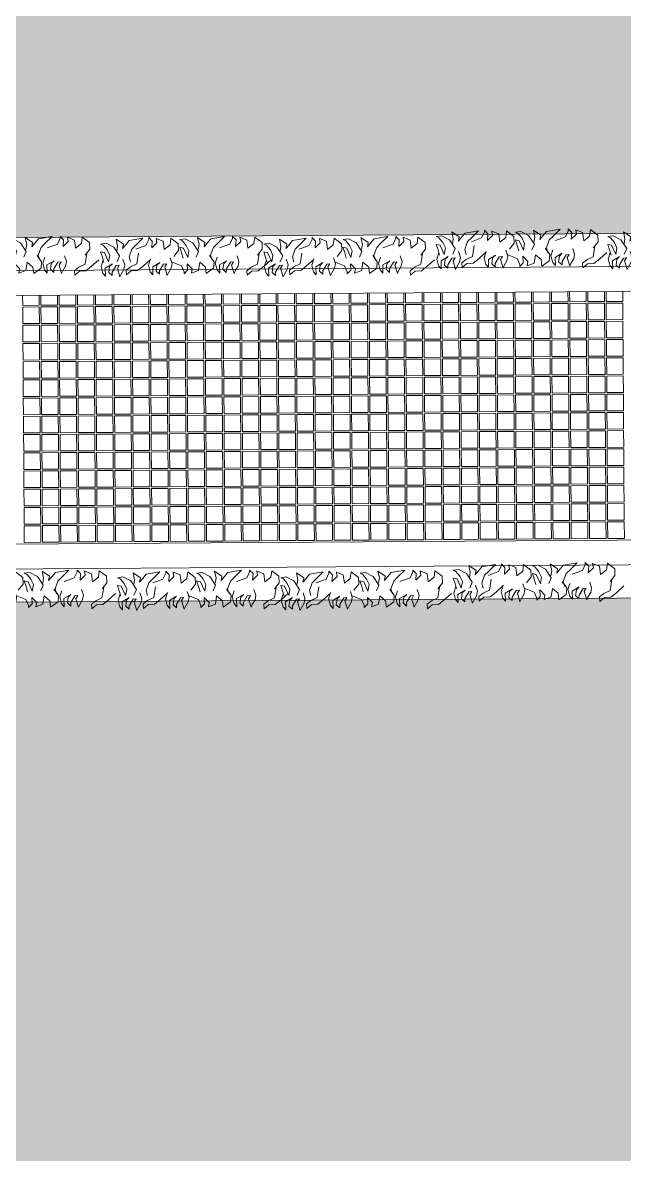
# Model space of a CAD drawing. Header units: millimetres. Extents: x -225363 to 347188, y -782467 to 813415.
# Drawn here: x 7410 to 11040, y 11188 to 18019 of the extents above; entities that cross this region are included whole.
import ezdxf

# ---------------------------------------------------------------- set-up
doc = ezdxf.new("R2010")
doc.units = ezdxf.units.MM
doc.layers.add('Xref SCN', color=8, linetype='Continuous', lineweight=0)

# ---------------------------------------------------------------- blocks, each defined once
blk = doc.blocks.new('tre')
at = {"layer": 'Xref SCN', "ltscale": 100}
for points in [[(220, 3680), (-60, 3640), (-140, 3480), (-230, 3370), (-350, 3380), (-240, 3500), (-230, 3660), (-110, 3810), (60, 3990)], [(350, 2660), (450, 2920), (600, 2990), (650, 2990), (560, 3080), (390, 3070), (520, 3200), (630, 3180), (560, 3360), (350, 3390), (470, 3540), (640, 3560), (500, 3750), (330, 3760), (170, 3640)], [(150, 3110), (0, 3160), (-120, 3140), (-240, 3070), (-310, 3040), (-90, 2970), (-10, 3020), (-20, 2940), (-190, 2840), (-280, 2840), (-200, 2750), (-50, 2770), (20, 2840), (-90, 2660), (-300, 2670), (-220, 2600), (-50, 2550), (110, 2600)], [(300, 2110), (430, 2130), (610, 2090), (480, 2280), (370, 2260), (470, 2340), (580, 2430), (640, 2780), (460, 2600), (360, 2500), (160, 2430), (30, 2470)], [(-30, 1420), (-130, 1680), (-280, 1750), (-330, 1750), (-240, 1840), (-70, 1830), (-200, 1960), (-310, 1940), (-240, 2120), (-30, 2150), (-150, 2300), (-320, 2320), (-180, 2510), (-10, 2520), (150, 2400)], [(70, 1720), (210, 1680), (350, 1630), (330, 1730), (90, 1840), (260, 1870), (400, 1800), (520, 1700), (550, 1630), (570, 1770), (470, 1970), (250, 2120), (100, 2060)], [(290, 500), (390, 760), (540, 830), (590, 830), (500, 920), (330, 910), (460, 1040), (570, 1020), (500, 1200), (290, 1230), (410, 1380), (580, 1400), (440, 1590), (270, 1600), (110, 1480)], [(80, 1390), (-70, 1440), (-190, 1420), (-310, 1350), (-380, 1320), (-160, 1250), (-80, 1300), (-90, 1220), (-260, 1120), (-350, 1120), (-270, 1030), (-120, 1050), (-50, 1120), (-160, 940), (-370, 950), (-290, 880), (-120, 830), (40, 880)], [(190, 570), (-90, 530), (-170, 370), (-260, 260), (-380, 270), (-270, 390), (-260, 550), (-140, 700), (30, 880)], [(230, 10), (360, 30), (540, -10), (410, 180), (300, 160), (400, 240), (510, 330), (570, 680), (390, 500), (290, 400), (90, 330), (-40, 370)], [(30, 170), (-120, 220), (-240, 200), (-360, 130), (-430, 100), (-210, 30), (-130, 80), (-140, 0), (-310, -100), (-400, -100), (-320, -190), (-170, -170), (-100, -100), (-210, -280), (-420, -270), (-340, -340), (-170, -390), (-10, -340)], [(-70, -320), (70, -360), (210, -410), (190, -310), (-50, -200), (120, -170), (260, -240), (380, -340), (410, -410), (430, -270), (330, -70), (110, 80), (-40, 20)]]:
    blk.add_lwpolyline(points, dxfattribs=at)
blk = doc.blocks.new('A$C997e597b')
at = {"layer": 'Xref SCN', "ltscale": 3}
for points in [[(3822.3, 10597.2), (3822.7, 10537.3), (3722.7, 10536.6), (3722.3, 10596.5)], [(3932.3, 10597.9), (3932.7, 10538), (3832.7, 10537.4), (3832.3, 10597.2)], [(4042.3, 10598.6), (4042.7, 10538.8), (3942.7, 10538.1), (3942.3, 10598)], [(4152.3, 10599.4), (4152.7, 10539.5), (4052.7, 10538.8), (4052.3, 10598.7)], [(4262.3, 10600.1), (4262.7, 10540.2), (4162.7, 10539.6), (4162.3, 10599.4)], [(4372.3, 10600.8), (4372.7, 10541), (4272.7, 10540.3), (4272.3, 10600.2)], [(4482.3, 10601.6), (4482.7, 10541.7), (4382.7, 10541), (4382.3, 10600.9)], [(4592.3, 10602.3), (4592.7, 10542.4), (4492.7, 10541.8), (4492.3, 10601.7)], [(4702.3, 10603.1), (4702.7, 10543.2), (4602.7, 10542.5), (4602.3, 10602.4)], [(4812.3, 10603.8), (4812.7, 10543.9), (4712.7, 10543.2), (4712.3, 10603.1)], [(4922.3, 10604.5), (4922.7, 10544.6), (4822.7, 10544), (4822.3, 10603.9)], [(5032.3, 10605.3), (5032.7, 10545.4), (4932.7, 10544.7), (4932.3, 10604.6)], [(5142.3, 10606), (5142.7, 10546.1), (5042.7, 10545.4), (5042.3, 10605.3)], [(5252.3, 10606.7), (5252.7, 10546.8), (5152.7, 10546.2), (5152.3, 10606.1)], [(5362.3, 10607.5), (5362.7, 10547.6), (5262.7, 10546.9), (5262.3, 10606.8)], [(5472.3, 10608.2), (5472.7, 10548.3), (5372.7, 10547.6), (5372.3, 10607.5)], [(5582.3, 10608.9), (5582.7, 10549), (5482.7, 10548.4), (5482.3, 10608.3)], [(5692.3, 10609.7), (5692.7, 10549.8), (5592.7, 10549.1), (5592.3, 10609)], [(5802.3, 10610.4), (5802.7, 10550.5), (5702.7, 10549.8), (5702.3, 10609.7)], [(5912.3, 10611.1), (5912.7, 10551.2), (5812.7, 10550.6), (5812.3, 10610.5)], [(6022.3, 10611.9), (6022.7, 10552), (5922.7, 10551.3), (5922.3, 10611.2)], [(6132.3, 10612.6), (6132.7, 10552.7), (6032.7, 10552), (6032.3, 10611.9)], [(6242.3, 10613.4), (6242.7, 10553.4), (6142.7, 10552.8), (6142.3, 10612.7)], [(6352.3, 10614.1), (6352.7, 10554.2), (6252.7, 10553.5), (6252.3, 10613.4)], [(6462.3, 10614.8), (6462.7, 10554.9), (6362.7, 10554.2), (6362.3, 10614.2)], [(6572.3, 10615.6), (6572.7, 10555.6), (6472.7, 10555), (6472.3, 10614.9)], [(6682.3, 10616.3), (6682.7, 10556.4), (6582.7, 10555.7), (6582.3, 10615.6)], [(6792.3, 10617), (6792.7, 10557.1), (6692.7, 10556.4), (6692.3, 10616.4)], [(6902.3, 10617.8), (6902.7, 10557.8), (6802.7, 10557.2), (6802.3, 10617.1)], [(7012.3, 10618.5), (7012.7, 10558.6), (6912.7, 10557.9), (6912.3, 10617.8)], [(7122.3, 10619.2), (7122.7, 10559.3), (7022.7, 10558.6), (7022.3, 10618.6)], [(7232.3, 10620), (7232.7, 10560), (7132.7, 10559.4), (7132.3, 10619.3)], [(7342.3, 10620.7), (7342.7, 10560.7), (7242.7, 10560.1), (7242.3, 10620)]]:
    blk.add_lwpolyline(points, dxfattribs=at)
for points in [[(3722.8, 10526.6), (3822.8, 10527.3), (3823.5, 10427.3), (3723.5, 10426.6)], [(3832.8, 10527.4), (3932.8, 10528), (3933.5, 10428), (3833.5, 10427.4)], [(3942.8, 10528.1), (4042.8, 10528.8), (4043.5, 10428.8), (3943.5, 10428.1)], [(4052.8, 10528.8), (4152.8, 10529.5), (4153.5, 10429.5), (4053.5, 10428.8)], [(4162.8, 10529.6), (4262.8, 10530.2), (4263.5, 10430.2), (4163.5, 10429.6)], [(4272.8, 10530.3), (4372.8, 10531), (4373.5, 10431), (4273.5, 10430.3)], [(4382.8, 10531), (4482.8, 10531.7), (4483.4, 10431.7), (4383.5, 10431)], [(4492.8, 10531.8), (4592.8, 10532.4), (4593.4, 10432.4), (4493.4, 10431.8)], [(4602.8, 10532.5), (4702.8, 10533.2), (4703.4, 10433.2), (4603.4, 10432.5)], [(4712.8, 10533.2), (4812.8, 10533.9), (4813.4, 10433.9), (4713.4, 10433.2)], [(4822.8, 10534), (4922.8, 10534.6), (4923.4, 10434.6), (4823.4, 10434)], [(4932.8, 10534.7), (5032.8, 10535.4), (5033.4, 10435.4), (4933.4, 10434.7)], [(5042.8, 10535.4), (5142.8, 10536.1), (5143.4, 10436.1), (5043.4, 10435.4)], [(5152.8, 10536.2), (5252.8, 10536.8), (5253.4, 10436.8), (5153.4, 10436.2)], [(5262.8, 10536.9), (5362.8, 10537.6), (5363.4, 10437.6), (5263.4, 10436.9)], [(5372.8, 10537.6), (5472.8, 10538.3), (5473.4, 10438.3), (5373.4, 10437.6)], [(5482.8, 10538.4), (5582.8, 10539), (5583.4, 10439), (5483.4, 10438.4)], [(5592.8, 10539.1), (5692.8, 10539.8), (5693.4, 10439.8), (5593.4, 10439.1)], [(5702.8, 10539.8), (5802.8, 10540.5), (5803.4, 10440.5), (5703.4, 10439.8)], [(5812.8, 10540.6), (5912.8, 10541.2), (5913.4, 10441.2), (5813.4, 10440.6)], [(5922.8, 10541.3), (6022.7, 10542), (6023.4, 10442), (5923.4, 10441.3)], [(6032.7, 10542), (6132.7, 10542.7), (6133.4, 10442.7), (6033.4, 10442)], [(6142.7, 10542.8), (6242.7, 10543.4), (6243.4, 10443.4), (6143.4, 10442.8)], [(6252.7, 10543.5), (6352.7, 10544.2), (6353.4, 10444.2), (6253.4, 10443.5)], [(6362.7, 10544.2), (6462.7, 10544.9), (6463.4, 10444.9), (6363.4, 10444.2)], [(6472.7, 10545), (6572.7, 10545.6), (6573.4, 10445.6), (6473.4, 10445)], [(6582.7, 10545.7), (6682.7, 10546.4), (6683.4, 10446.4), (6583.4, 10445.7)], [(6692.7, 10546.4), (6792.7, 10547.1), (6793.4, 10447.1), (6693.4, 10446.4)], [(6802.7, 10547.2), (6902.7, 10547.8), (6903.4, 10447.8), (6803.4, 10447.2)], [(6912.7, 10547.9), (7012.7, 10548.6), (7013.4, 10448.6), (6913.4, 10447.9)], [(7022.7, 10548.6), (7122.7, 10549.3), (7123.4, 10449.3), (7023.4, 10448.6)], [(7132.7, 10549.4), (7232.7, 10550), (7233.4, 10450), (7133.4, 10449.4)], [(7242.7, 10550.1), (7342.7, 10550.7), (7343.4, 10450.8), (7243.4, 10450.1)], [(3723.5, 10416.6), (3823.5, 10417.3), (3824.2, 10317.3), (3724.2, 10316.6)], [(3833.5, 10417.4), (3933.5, 10418), (3934.2, 10318), (3834.2, 10317.4)], [(3943.5, 10418.1), (4043.5, 10418.8), (4044.2, 10318.8), (3944.2, 10318.1)], [(4053.5, 10418.8), (4153.5, 10419.5), (4154.2, 10319.5), (4054.2, 10318.8)], [(4163.5, 10419.6), (4263.5, 10420.2), (4264.2, 10320.2), (4164.2, 10319.6)], [(4273.5, 10420.3), (4373.5, 10421), (4374.2, 10321), (4274.2, 10320.3)], [(4383.5, 10421), (4483.5, 10421.7), (4484.2, 10321.7), (4384.2, 10321)], [(4493.5, 10421.8), (4593.5, 10422.4), (4594.2, 10322.4), (4494.2, 10321.8)], [(4603.5, 10422.5), (4703.5, 10423.2), (4704.2, 10323.2), (4604.2, 10322.5)], [(4713.5, 10423.2), (4813.5, 10423.9), (4814.2, 10323.9), (4714.2, 10323.2)], [(4823.5, 10424), (4923.5, 10424.6), (4924.2, 10324.6), (4824.2, 10324)], [(4933.5, 10424.7), (5033.5, 10425.4), (5034.2, 10325.4), (4934.2, 10324.7)], [(5043.5, 10425.4), (5143.5, 10426.1), (5144.2, 10326.1), (5044.2, 10325.4)], [(5153.5, 10426.2), (5253.5, 10426.8), (5254.2, 10326.8), (5154.2, 10326.2)], [(5263.5, 10426.9), (5363.5, 10427.6), (5364.2, 10327.6), (5264.2, 10326.9)], [(5373.5, 10427.6), (5473.5, 10428.3), (5474.2, 10328.3), (5374.2, 10327.6)], [(5483.5, 10428.4), (5583.5, 10429), (5584.2, 10329), (5484.2, 10328.4)], [(5593.5, 10429.1), (5693.5, 10429.8), (5694.2, 10329.8), (5594.2, 10329.1)], [(5703.5, 10429.8), (5803.5, 10430.5), (5804.2, 10330.5), (5704.2, 10329.8)], [(5813.5, 10430.6), (5913.5, 10431.2), (5914.1, 10331.2), (5814.2, 10330.6)], [(5923.5, 10431.3), (6023.5, 10432), (6024.1, 10332), (5924.1, 10331.3)], [(6033.5, 10432), (6133.5, 10432.7), (6134.1, 10332.7), (6034.1, 10332)], [(6143.5, 10432.8), (6243.5, 10433.4), (6244.1, 10333.4), (6144.1, 10332.8)], [(6253.5, 10433.5), (6353.5, 10434.2), (6354.1, 10334.2), (6254.1, 10333.5)], [(6363.5, 10434.2), (6463.5, 10434.9), (6464.1, 10334.9), (6364.1, 10334.2)], [(6473.5, 10435), (6573.5, 10435.6), (6574.1, 10335.6), (6474.1, 10335)], [(6583.5, 10435.7), (6683.5, 10436.4), (6684.1, 10336.4), (6584.1, 10335.7)], [(6693.5, 10436.4), (6793.5, 10437.1), (6794.1, 10337.1), (6694.1, 10336.4)], [(6803.5, 10437.2), (6903.5, 10437.8), (6904.1, 10337.8), (6804.1, 10337.2)], [(6913.5, 10437.9), (7013.5, 10438.6), (7014.1, 10338.6), (6914.1, 10337.9)], [(7023.5, 10438.6), (7123.5, 10439.3), (7124.1, 10339.3), (7024.1, 10338.6)], [(7133.5, 10439.4), (7233.5, 10440), (7234.1, 10340), (7134.1, 10339.4)], [(7243.5, 10440.1), (7343.5, 10440.8), (7344.1, 10340.8), (7244.1, 10340.1)], [(4824.2, 10314), (4924.2, 10314.6), (4924.9, 10214.6), (4824.9, 10214)], [(4934.2, 10314.7), (5034.2, 10315.4), (5034.9, 10215.4), (4934.9, 10214.7)], [(5044.2, 10315.4), (5144.2, 10316.1), (5144.9, 10216.1), (5044.9, 10215.4)], [(5154.2, 10316.2), (5254.2, 10316.8), (5254.9, 10216.8), (5154.9, 10216.2)], [(5264.2, 10316.9), (5364.2, 10317.6), (5364.9, 10217.6), (5264.9, 10216.9)], [(5374.2, 10317.6), (5474.2, 10318.3), (5474.9, 10218.3), (5374.9, 10217.6)], [(5484.2, 10318.4), (5584.2, 10319), (5584.9, 10219), (5484.9, 10218.4)], [(5594.2, 10319.1), (5694.2, 10319.8), (5694.9, 10219.8), (5594.9, 10219.1)], [(5704.2, 10319.8), (5804.2, 10320.5), (5804.9, 10220.5), (5704.9, 10219.8)], [(5814.2, 10320.6), (5914.2, 10321.2), (5914.9, 10221.2), (5814.9, 10220.6)], [(5924.2, 10321.3), (6024.2, 10322), (6024.9, 10222), (5924.9, 10221.3)], [(6034.2, 10322), (6134.2, 10322.7), (6134.9, 10222.7), (6034.9, 10222)], [(6144.2, 10322.8), (6244.2, 10323.4), (6244.9, 10223.4), (6144.9, 10222.8)], [(6254.2, 10323.5), (6354.2, 10324.2), (6354.9, 10224.2), (6254.9, 10223.5)], [(6364.2, 10324.2), (6464.2, 10324.9), (6464.9, 10224.9), (6364.9, 10224.2)], [(6474.2, 10325), (6574.2, 10325.6), (6574.9, 10225.6), (6474.9, 10225)], [(6584.2, 10325.7), (6684.2, 10326.4), (6684.9, 10226.4), (6584.9, 10225.7)], [(6694.2, 10326.4), (6794.2, 10327.1), (6794.9, 10227.1), (6694.9, 10226.4)], [(6804.2, 10327.2), (6904.2, 10327.8), (6904.9, 10227.8), (6804.9, 10227.2)], [(6914.2, 10327.9), (7014.2, 10328.6), (7014.9, 10228.6), (6914.9, 10227.9)], [(7024.2, 10328.6), (7124.2, 10329.3), (7124.9, 10229.3), (7024.9, 10228.6)], [(7134.2, 10329.4), (7234.2, 10330), (7234.9, 10230), (7134.9, 10229.4)], [(7244.2, 10330.1), (7344.2, 10330.8), (7344.9, 10230.8), (7244.9, 10230.1)], [(3724.3, 10306.6), (3824.3, 10307.3), (3824.9, 10207.3), (3724.9, 10206.6)], [(3834.3, 10307.4), (3934.3, 10308), (3934.9, 10208), (3834.9, 10207.4)], [(3944.3, 10308.1), (4044.3, 10308.8), (4044.9, 10208.8), (3944.9, 10208.1)], [(4054.3, 10308.8), (4154.3, 10309.5), (4154.9, 10209.5), (4054.9, 10208.8)], [(4164.3, 10309.6), (4264.3, 10310.2), (4264.9, 10210.2), (4164.9, 10209.6)], [(4274.3, 10310.3), (4374.3, 10311), (4374.9, 10211), (4274.9, 10210.3)], [(4384.3, 10311), (4484.2, 10311.7), (4484.9, 10211.7), (4384.9, 10211)], [(4494.2, 10311.8), (4594.2, 10312.4), (4594.9, 10212.4), (4494.9, 10211.8)], [(4604.2, 10312.5), (4704.2, 10313.2), (4704.9, 10213.2), (4604.9, 10212.5)], [(4714.2, 10313.2), (4814.2, 10313.9), (4814.9, 10213.9), (4714.9, 10213.2)], [(3725, 10196.6), (3825, 10197.3), (3825.7, 10097.3), (3725.7, 10096.6)], [(3835, 10197.4), (3935, 10198), (3935.7, 10098), (3835.7, 10097.4)], [(3945, 10198.1), (4045, 10198.8), (4045.7, 10098.8), (3945.7, 10098.1)], [(4055, 10198.8), (4155, 10199.5), (4155.7, 10099.5), (4055.7, 10098.8)], [(4165, 10199.6), (4265, 10200.2), (4265.7, 10100.2), (4165.7, 10099.6)], [(4275, 10200.3), (4375, 10201), (4375.6, 10101), (4275.7, 10100.3)], [(4385, 10201), (4485, 10201.7), (4485.6, 10101.7), (4385.6, 10101)], [(4495, 10201.8), (4595, 10202.4), (4595.6, 10102.4), (4495.6, 10101.8)], [(4605, 10202.5), (4705, 10203.2), (4705.6, 10103.2), (4605.6, 10102.5)], [(4715, 10203.2), (4815, 10203.9), (4815.6, 10103.9), (4715.6, 10103.2)], [(4825, 10204), (4925, 10204.6), (4925.6, 10104.6), (4825.6, 10104)], [(4935, 10204.7), (5035, 10205.4), (5035.6, 10105.4), (4935.6, 10104.7)], [(5045, 10205.4), (5145, 10206.1), (5145.6, 10106.1), (5045.6, 10105.4)], [(5155, 10206.2), (5255, 10206.8), (5255.6, 10106.8), (5155.6, 10106.2)], [(5265, 10206.9), (5365, 10207.6), (5365.6, 10107.6), (5265.6, 10106.9)], [(5375, 10207.6), (5475, 10208.3), (5475.6, 10108.3), (5375.6, 10107.6)], [(5485, 10208.4), (5585, 10209), (5585.6, 10109), (5485.6, 10108.4)], [(5595, 10209.1), (5695, 10209.8), (5695.6, 10109.8), (5595.6, 10109.1)], [(5705, 10209.8), (5805, 10210.5), (5805.6, 10110.5), (5705.6, 10109.8)], [(5815, 10210.6), (5914.9, 10211.2), (5915.6, 10111.2), (5815.6, 10110.6)], [(5924.9, 10211.3), (6024.9, 10212), (6025.6, 10112), (5925.6, 10111.3)], [(6034.9, 10212), (6134.9, 10212.7), (6135.6, 10112.7), (6035.6, 10112)], [(6144.9, 10212.8), (6244.9, 10213.4), (6245.6, 10113.4), (6145.6, 10112.8)], [(6254.9, 10213.5), (6354.9, 10214.2), (6355.6, 10114.2), (6255.6, 10113.5)], [(6364.9, 10214.2), (6464.9, 10214.9), (6465.6, 10114.9), (6365.6, 10114.2)], [(6474.9, 10215), (6574.9, 10215.6), (6575.6, 10115.6), (6475.6, 10115)], [(6584.9, 10215.7), (6684.9, 10216.4), (6685.6, 10116.4), (6585.6, 10115.7)], [(6694.9, 10216.4), (6794.9, 10217.1), (6795.6, 10117.1), (6695.6, 10116.4)], [(6804.9, 10217.2), (6904.9, 10217.8), (6905.6, 10117.8), (6805.6, 10117.2)], [(6914.9, 10217.9), (7014.9, 10218.6), (7015.6, 10118.6), (6915.6, 10117.9)], [(7024.9, 10218.6), (7124.9, 10219.3), (7125.6, 10119.3), (7025.6, 10118.6)], [(7134.9, 10219.4), (7234.9, 10220), (7235.6, 10120), (7135.6, 10119.4)], [(7244.9, 10220.1), (7344.9, 10220.8), (7345.6, 10120.8), (7245.6, 10120.1)], [(7025.7, 10108.6), (7125.7, 10109.3), (7126.3, 10009.3), (7026.3, 10008.6)], [(7135.7, 10109.4), (7235.7, 10110), (7236.3, 10010), (7136.3, 10009.4)], [(7245.7, 10110.1), (7345.6, 10110.8), (7346.3, 10010.8), (7246.3, 10010.1)], [(3725.7, 10086.6), (3825.7, 10087.3), (3826.4, 9987.3), (3726.4, 9986.7)], [(3835.7, 10087.4), (3935.7, 10088), (3936.4, 9988), (3836.4, 9987.4)], [(3945.7, 10088.1), (4045.7, 10088.8), (4046.4, 9988.8), (3946.4, 9988.1)], [(4055.7, 10088.8), (4155.7, 10089.5), (4156.4, 9989.5), (4056.4, 9988.8)], [(4165.7, 10089.6), (4265.7, 10090.2), (4266.4, 9990.2), (4166.4, 9989.6)], [(4275.7, 10090.3), (4375.7, 10091), (4376.4, 9991), (4276.4, 9990.3)], [(4385.7, 10091), (4485.7, 10091.7), (4486.4, 9991.7), (4386.4, 9991)], [(4495.7, 10091.8), (4595.7, 10092.4), (4596.4, 9992.4), (4496.4, 9991.8)], [(4605.7, 10092.5), (4705.7, 10093.2), (4706.4, 9993.2), (4606.4, 9992.5)], [(4715.7, 10093.2), (4815.7, 10093.9), (4816.4, 9993.9), (4716.4, 9993.2)], [(4825.7, 10094), (4925.7, 10094.6), (4926.4, 9994.6), (4826.4, 9994)], [(4935.7, 10094.7), (5035.7, 10095.4), (5036.4, 9995.4), (4936.4, 9994.7)], [(5045.7, 10095.4), (5145.7, 10096.1), (5146.4, 9996.1), (5046.4, 9995.4)], [(5155.7, 10096.2), (5255.7, 10096.8), (5256.4, 9996.8), (5156.4, 9996.2)], [(5265.7, 10096.9), (5365.7, 10097.6), (5366.4, 9997.6), (5266.4, 9996.9)], [(5375.7, 10097.6), (5475.7, 10098.3), (5476.4, 9998.3), (5376.4, 9997.6)], [(5485.7, 10098.4), (5585.7, 10099), (5586.4, 9999), (5486.4, 9998.4)], [(5595.7, 10099.1), (5695.7, 10099.8), (5696.4, 9999.8), (5596.4, 9999.1)], [(5705.7, 10099.8), (5805.7, 10100.5), (5806.4, 10000.5), (5706.4, 9999.8)], [(5815.7, 10100.6), (5915.7, 10101.2), (5916.3, 10001.2), (5816.3, 10000.6)], [(5925.7, 10101.3), (6025.7, 10102), (6026.3, 10002), (5926.3, 10001.3)], [(6035.7, 10102), (6135.7, 10102.7), (6136.3, 10002.7), (6036.3, 10002)], [(6145.7, 10102.8), (6245.7, 10103.4), (6246.3, 10003.4), (6146.3, 10002.8)], [(6255.7, 10103.5), (6355.7, 10104.2), (6356.3, 10004.2), (6256.3, 10003.5)], [(6365.7, 10104.2), (6465.7, 10104.9), (6466.3, 10004.9), (6366.3, 10004.2)], [(6475.7, 10105), (6575.7, 10105.6), (6576.3, 10005.6), (6476.3, 10005)], [(6585.7, 10105.7), (6685.7, 10106.4), (6686.3, 10006.4), (6586.3, 10005.7)], [(6695.7, 10106.4), (6795.7, 10107.1), (6796.3, 10007.1), (6696.3, 10006.4)], [(6805.7, 10107.2), (6905.7, 10107.8), (6906.3, 10007.8), (6806.3, 10007.2)], [(6915.7, 10107.9), (7015.7, 10108.6), (7016.3, 10008.6), (6916.3, 10007.9)], [(3726.5, 9976.7), (3826.5, 9977.3), (3827.1, 9877.3), (3727.1, 9876.7)], [(3836.5, 9977.4), (3936.5, 9978), (3937.1, 9878.1), (3837.1, 9877.4)], [(3946.5, 9978.1), (4046.5, 9978.8), (4047.1, 9878.8), (3947.1, 9878.1)], [(4056.5, 9978.8), (4156.5, 9979.5), (4157.1, 9879.5), (4057.1, 9878.9)], [(4166.5, 9979.6), (4266.5, 9980.2), (4267.1, 9880.2), (4167.1, 9879.6)], [(4276.5, 9980.3), (4376.4, 9981), (4377.1, 9881), (4277.1, 9880.3)], [(4386.4, 9981), (4486.4, 9981.7), (4487.1, 9881.7), (4387.1, 9881)], [(4496.4, 9981.8), (4596.4, 9982.4), (4597.1, 9882.4), (4497.1, 9881.8)], [(4606.4, 9982.5), (4706.4, 9983.2), (4707.1, 9883.2), (4607.1, 9882.5)], [(4716.4, 9983.2), (4816.4, 9983.9), (4817.1, 9883.9), (4717.1, 9883.2)], [(4826.4, 9984), (4926.4, 9984.6), (4927.1, 9884.6), (4827.1, 9884)], [(4936.4, 9984.7), (5036.4, 9985.4), (5037.1, 9885.4), (4937.1, 9884.7)], [(5046.4, 9985.4), (5146.4, 9986.1), (5147.1, 9886.1), (5047.1, 9885.4)], [(5156.4, 9986.2), (5256.4, 9986.8), (5257.1, 9886.8), (5157.1, 9886.2)], [(5266.4, 9986.9), (5366.4, 9987.6), (5367.1, 9887.6), (5267.1, 9886.9)], [(5376.4, 9987.6), (5476.4, 9988.3), (5477.1, 9888.3), (5377.1, 9887.6)], [(5486.4, 9988.4), (5586.4, 9989), (5587.1, 9889), (5487.1, 9888.4)], [(5596.4, 9989.1), (5696.4, 9989.8), (5697.1, 9889.8), (5597.1, 9889.1)], [(5706.4, 9989.8), (5806.4, 9990.5), (5807.1, 9890.5), (5707.1, 9889.8)], [(5816.4, 9990.6), (5916.4, 9991.2), (5917.1, 9891.2), (5817.1, 9890.6)], [(5926.4, 9991.3), (6026.4, 9992), (6027.1, 9892), (5927.1, 9891.3)], [(6036.4, 9992), (6136.4, 9992.7), (6137.1, 9892.7), (6037.1, 9892)], [(6146.4, 9992.8), (6246.4, 9993.4), (6247.1, 9893.4), (6147.1, 9892.8)], [(6256.4, 9993.5), (6356.4, 9994.2), (6357.1, 9894.2), (6257.1, 9893.5)], [(6366.4, 9994.2), (6466.4, 9994.9), (6467.1, 9894.9), (6367.1, 9894.2)], [(6476.4, 9995), (6576.4, 9995.6), (6577.1, 9895.6), (6477.1, 9895)], [(6586.4, 9995.7), (6686.4, 9996.4), (6687.1, 9896.4), (6587.1, 9895.7)], [(6696.4, 9996.4), (6796.4, 9997.1), (6797.1, 9897.1), (6697.1, 9896.4)], [(6806.4, 9997.2), (6906.4, 9997.8), (6907.1, 9897.8), (6807.1, 9897.2)], [(6916.4, 9997.9), (7016.4, 9998.6), (7017.1, 9898.6), (6917.1, 9897.9)], [(7026.4, 9998.6), (7126.4, 9999.3), (7127.1, 9899.3), (7027.1, 9898.6)], [(7136.4, 9999.4), (7236.4, 10000), (7237.1, 9900), (7137.1, 9899.4)], [(7246.4, 10000.1), (7346.4, 10000.8), (7347, 9900.8), (7247.1, 9900.1)], [(3727.2, 9866.7), (3827.2, 9867.3), (3827.9, 9767.3), (3727.9, 9766.7)], [(3837.2, 9867.4), (3937.2, 9868.1), (3937.9, 9768.1), (3837.9, 9767.4)], [(3947.2, 9868.1), (4047.2, 9868.8), (4047.9, 9768.8), (3947.9, 9768.1)], [(4057.2, 9868.9), (4157.2, 9869.5), (4157.9, 9769.5), (4057.9, 9768.9)], [(4167.2, 9869.6), (4267.2, 9870.2), (4267.8, 9770.3), (4167.9, 9769.6)], [(4277.2, 9870.3), (4377.2, 9871), (4377.8, 9771), (4277.8, 9770.3)], [(4387.2, 9871), (4487.2, 9871.7), (4487.8, 9771.7), (4387.8, 9771.1)], [(4497.2, 9871.8), (4597.2, 9872.4), (4597.8, 9772.4), (4497.8, 9771.8)], [(4607.2, 9872.5), (4707.2, 9873.2), (4707.8, 9773.2), (4607.8, 9772.5)], [(4717.2, 9873.2), (4817.2, 9873.9), (4817.8, 9773.9), (4717.8, 9773.2)], [(4827.2, 9874), (4927.2, 9874.6), (4927.8, 9774.6), (4827.8, 9774)], [(4937.2, 9874.7), (5037.2, 9875.4), (5037.8, 9775.4), (4937.8, 9774.7)], [(5047.2, 9875.4), (5147.2, 9876.1), (5147.8, 9776.1), (5047.8, 9775.4)], [(5157.2, 9876.2), (5257.2, 9876.8), (5257.8, 9776.8), (5157.8, 9776.2)], [(5267.2, 9876.9), (5367.2, 9877.6), (5367.8, 9777.6), (5267.8, 9776.9)], [(5377.2, 9877.6), (5477.2, 9878.3), (5477.8, 9778.3), (5377.8, 9777.6)], [(5487.2, 9878.4), (5587.2, 9879), (5587.8, 9779), (5487.8, 9778.4)], [(5597.2, 9879.1), (5697.2, 9879.8), (5697.8, 9779.8), (5597.8, 9779.1)], [(5707.2, 9879.8), (5807.1, 9880.5), (5807.8, 9780.5), (5707.8, 9779.8)], [(5817.1, 9880.6), (5917.1, 9881.2), (5917.8, 9781.2), (5817.8, 9780.6)], [(5927.1, 9881.3), (6027.1, 9882), (6027.8, 9782), (5927.8, 9781.3)], [(6037.1, 9882), (6137.1, 9882.7), (6137.8, 9782.7), (6037.8, 9782)], [(6147.1, 9882.8), (6247.1, 9883.4), (6247.8, 9783.4), (6147.8, 9782.8)], [(6257.1, 9883.5), (6357.1, 9884.2), (6357.8, 9784.2), (6257.8, 9783.5)], [(6367.1, 9884.2), (6467.1, 9884.9), (6467.8, 9784.9), (6367.8, 9784.2)], [(6477.1, 9885), (6577.1, 9885.6), (6577.8, 9785.6), (6477.8, 9785)], [(6587.1, 9885.7), (6687.1, 9886.4), (6687.8, 9786.4), (6587.8, 9785.7)], [(6697.1, 9886.4), (6797.1, 9887.1), (6797.8, 9787.1), (6697.8, 9786.4)], [(6807.1, 9887.2), (6907.1, 9887.8), (6907.8, 9787.8), (6807.8, 9787.2)], [(6917.1, 9887.9), (7017.1, 9888.6), (7017.8, 9788.6), (6917.8, 9787.9)], [(7027.1, 9888.6), (7127.1, 9889.3), (7127.8, 9789.3), (7027.8, 9788.6)], [(7137.1, 9889.4), (7237.1, 9890), (7237.8, 9790), (7137.8, 9789.4)], [(7247.1, 9890.1), (7347.1, 9890.8), (7347.8, 9790.8), (7247.8, 9790.1)], [(5377.9, 9767.6), (5477.9, 9768.3), (5478.6, 9668.3), (5378.6, 9667.6)], [(5487.9, 9768.4), (5587.9, 9769), (5588.6, 9669), (5488.6, 9668.4)], [(5597.9, 9769.1), (5697.9, 9769.8), (5698.6, 9669.8), (5598.6, 9669.1)], [(5707.9, 9769.8), (5807.9, 9770.5), (5808.5, 9670.5), (5708.6, 9669.8)], [(5817.9, 9770.6), (5917.9, 9771.2), (5918.5, 9671.2), (5818.5, 9670.6)], [(5927.9, 9771.3), (6027.9, 9772), (6028.5, 9672), (5928.5, 9671.3)], [(6037.9, 9772), (6137.9, 9772.7), (6138.5, 9672.7), (6038.5, 9672)], [(6147.9, 9772.8), (6247.9, 9773.4), (6248.5, 9673.4), (6148.5, 9672.8)], [(6257.9, 9773.5), (6357.9, 9774.2), (6358.5, 9674.2), (6258.5, 9673.5)], [(6367.9, 9774.2), (6467.9, 9774.9), (6468.5, 9674.9), (6368.5, 9674.2)], [(6477.9, 9775), (6577.9, 9775.6), (6578.5, 9675.6), (6478.5, 9675)], [(6587.9, 9775.7), (6687.9, 9776.4), (6688.5, 9676.4), (6588.5, 9675.7)], [(6697.9, 9776.4), (6797.9, 9777.1), (6798.5, 9677.1), (6698.5, 9676.4)], [(6807.9, 9777.2), (6907.9, 9777.8), (6908.5, 9677.8), (6808.5, 9677.2)], [(6917.9, 9777.9), (7017.9, 9778.6), (7018.5, 9678.6), (6918.5, 9677.9)], [(7027.9, 9778.6), (7127.9, 9779.3), (7128.5, 9679.3), (7028.5, 9678.6)], [(7137.9, 9779.4), (7237.9, 9780), (7238.5, 9680), (7138.5, 9679.4)], [(7247.9, 9780.1), (7347.8, 9780.8), (7348.5, 9680.8), (7248.5, 9680.1)], [(3727.9, 9756.7), (3827.9, 9757.3), (3828.6, 9657.3), (3728.6, 9656.7)], [(3837.9, 9757.4), (3937.9, 9758.1), (3938.6, 9658.1), (3838.6, 9657.4)], [(3947.9, 9758.1), (4047.9, 9758.8), (4048.6, 9658.8), (3948.6, 9658.1)], [(4057.9, 9758.9), (4157.9, 9759.5), (4158.6, 9659.5), (4058.6, 9658.9)], [(4167.9, 9759.6), (4267.9, 9760.3), (4268.6, 9660.3), (4168.6, 9659.6)], [(4277.9, 9760.3), (4377.9, 9761), (4378.6, 9661), (4278.6, 9660.3)], [(4387.9, 9761.1), (4487.9, 9761.7), (4488.6, 9661.7), (4388.6, 9661.1)], [(4497.9, 9761.8), (4597.9, 9762.5), (4598.6, 9662.5), (4498.6, 9661.8)], [(4607.9, 9762.5), (4707.9, 9763.2), (4708.6, 9663.2), (4608.6, 9662.5)], [(4717.9, 9763.2), (4817.9, 9763.9), (4818.6, 9663.9), (4718.6, 9663.3)], [(4827.9, 9764), (4927.9, 9764.6), (4928.6, 9664.7), (4828.6, 9664)], [(4937.9, 9764.7), (5037.9, 9765.4), (5038.6, 9665.4), (4938.6, 9664.7)], [(5047.9, 9765.4), (5147.9, 9766.1), (5148.6, 9666.1), (5048.6, 9665.4)], [(5157.9, 9766.2), (5257.9, 9766.8), (5258.6, 9666.8), (5158.6, 9666.2)], [(5267.9, 9766.9), (5367.9, 9767.6), (5368.6, 9667.6), (5268.6, 9666.9)], [(3728.7, 9646.7), (3828.7, 9647.3), (3829.3, 9547.3), (3729.3, 9546.7)], [(3838.7, 9647.4), (3938.7, 9648.1), (3939.3, 9548.1), (3839.3, 9547.4)], [(3948.7, 9648.1), (4048.7, 9648.8), (4049.3, 9548.8), (3949.3, 9548.1)], [(4058.7, 9648.9), (4158.7, 9649.5), (4159.3, 9549.5), (4059.3, 9548.9)], [(4168.7, 9649.6), (4268.6, 9650.3), (4269.3, 9550.3), (4169.3, 9549.6)], [(4278.6, 9650.3), (4378.6, 9651), (4379.3, 9551), (4279.3, 9550.3)], [(4388.6, 9651.1), (4488.6, 9651.7), (4489.3, 9551.7), (4389.3, 9551.1)], [(4498.6, 9651.8), (4598.6, 9652.5), (4599.3, 9552.5), (4499.3, 9551.8)], [(4608.6, 9652.5), (4708.6, 9653.2), (4709.3, 9553.2), (4609.3, 9552.5)], [(4718.6, 9653.3), (4818.6, 9653.9), (4819.3, 9553.9), (4719.3, 9553.3)], [(4828.6, 9654), (4928.6, 9654.7), (4929.3, 9554.7), (4829.3, 9554)], [(4938.6, 9654.7), (5038.6, 9655.4), (5039.3, 9555.4), (4939.3, 9554.7)], [(5048.6, 9655.4), (5148.6, 9656.1), (5149.3, 9556.1), (5049.3, 9555.5)], [(5158.6, 9656.2), (5258.6, 9656.8), (5259.3, 9556.9), (5159.3, 9556.2)], [(5268.6, 9656.9), (5368.6, 9657.6), (5369.3, 9557.6), (5269.3, 9556.9)], [(5378.6, 9657.6), (5478.6, 9658.3), (5479.3, 9558.3), (5379.3, 9557.6)], [(5488.6, 9658.4), (5588.6, 9659), (5589.3, 9559), (5489.3, 9558.4)], [(5598.6, 9659.1), (5698.6, 9659.8), (5699.3, 9559.8), (5599.3, 9559.1)], [(5708.6, 9659.8), (5808.6, 9660.5), (5809.3, 9560.5), (5709.3, 9559.8)], [(5818.6, 9660.6), (5918.6, 9661.2), (5919.3, 9561.2), (5819.3, 9560.6)], [(5928.6, 9661.3), (6028.6, 9662), (6029.3, 9562), (5929.3, 9561.3)], [(6038.6, 9662), (6138.6, 9662.7), (6139.3, 9562.7), (6039.3, 9562)], [(6148.6, 9662.8), (6248.6, 9663.4), (6249.3, 9563.4), (6149.3, 9562.8)], [(6258.6, 9663.5), (6358.6, 9664.2), (6359.3, 9564.2), (6259.3, 9563.5)], [(6368.6, 9664.2), (6468.6, 9664.9), (6469.3, 9564.9), (6369.3, 9564.2)], [(6478.6, 9665), (6578.6, 9665.6), (6579.3, 9565.6), (6479.3, 9565)], [(6588.6, 9665.7), (6688.6, 9666.4), (6689.3, 9566.4), (6589.3, 9565.7)], [(6698.6, 9666.4), (6798.6, 9667.1), (6799.3, 9567.1), (6699.3, 9566.4)], [(6808.6, 9667.2), (6908.6, 9667.8), (6909.3, 9567.8), (6809.3, 9567.2)], [(6918.6, 9667.9), (7018.6, 9668.6), (7019.3, 9568.6), (6919.3, 9567.9)], [(7028.6, 9668.6), (7128.6, 9669.3), (7129.3, 9569.3), (7029.3, 9568.6)], [(7138.6, 9669.4), (7238.6, 9670), (7239.2, 9570), (7139.3, 9569.4)], [(7248.6, 9670.1), (7348.6, 9670.8), (7349.2, 9570.8), (7249.2, 9570.1)], [(3729.4, 9536.7), (3829.4, 9537.3), (3830.1, 9437.3), (3730.1, 9436.7)], [(3839.4, 9537.4), (3939.4, 9538.1), (3940.1, 9438.1), (3840.1, 9437.4)], [(3949.4, 9538.1), (4049.4, 9538.8), (4050.1, 9438.8), (3950.1, 9438.1)], [(4059.4, 9538.9), (4159.4, 9539.5), (4160, 9439.5), (4060.1, 9438.9)], [(4169.4, 9539.6), (4269.4, 9540.3), (4270, 9440.3), (4170, 9439.6)], [(4279.4, 9540.3), (4379.4, 9541), (4380, 9441), (4280, 9440.3)], [(4389.4, 9541.1), (4489.4, 9541.7), (4490, 9441.7), (4390, 9441.1)], [(4499.4, 9541.8), (4599.4, 9542.5), (4600, 9442.5), (4500, 9441.8)], [(4609.4, 9542.5), (4709.4, 9543.2), (4710, 9443.2), (4610, 9442.5)], [(4719.4, 9543.3), (4819.4, 9543.9), (4820, 9443.9), (4720, 9443.3)], [(4829.4, 9544), (4929.4, 9544.7), (4930, 9444.7), (4830, 9444)], [(4939.4, 9544.7), (5039.4, 9545.4), (5040, 9445.4), (4940, 9444.7)], [(5049.4, 9545.5), (5149.4, 9546.1), (5150, 9446.1), (5050, 9445.5)], [(5159.4, 9546.2), (5259.4, 9546.9), (5260, 9446.9), (5160, 9446.2)], [(5269.4, 9546.9), (5369.4, 9547.6), (5370, 9447.6), (5270, 9446.9)], [(5379.4, 9547.7), (5479.4, 9548.3), (5480, 9448.3), (5380, 9447.7)], [(5489.4, 9548.4), (5589.4, 9549), (5590, 9449.1), (5490, 9448.4)], [(5599.4, 9549.1), (5699.3, 9549.8), (5700, 9449.8), (5600, 9449.1)], [(5709.3, 9549.8), (5809.3, 9550.5), (5810, 9450.5), (5710, 9449.9)], [(5819.3, 9550.6), (5919.3, 9551.2), (5920, 9451.2), (5820, 9450.6)], [(5929.3, 9551.3), (6029.3, 9552), (6030, 9452), (5930, 9451.3)], [(6039.3, 9552), (6139.3, 9552.7), (6140, 9452.7), (6040, 9452)], [(6149.3, 9552.8), (6249.3, 9553.4), (6250, 9453.4), (6150, 9452.8)], [(6259.3, 9553.5), (6359.3, 9554.2), (6360, 9454.2), (6260, 9453.5)], [(6369.3, 9554.2), (6469.3, 9554.9), (6470, 9454.9), (6370, 9454.2)], [(6479.3, 9555), (6579.3, 9555.6), (6580, 9455.6), (6480, 9455)], [(6589.3, 9555.7), (6689.3, 9556.4), (6690, 9456.4), (6590, 9455.7)], [(6699.3, 9556.4), (6799.3, 9557.1), (6800, 9457.1), (6700, 9456.4)], [(6809.3, 9557.2), (6909.3, 9557.8), (6910, 9457.8), (6810, 9457.2)], [(6919.3, 9557.9), (7019.3, 9558.6), (7020, 9458.6), (6920, 9457.9)], [(7029.3, 9558.6), (7129.3, 9559.3), (7130, 9459.3), (7030, 9458.6)], [(7139.3, 9559.4), (7239.3, 9560), (7240, 9460), (7140, 9459.4)], [(7249.3, 9560.1), (7349.3, 9560.8), (7350, 9460.8), (7250, 9460.1)], [(3730.1, 9426.7), (3830.1, 9427.3), (3830.8, 9327.3), (3730.8, 9326.7)], [(3840.1, 9427.4), (3940.1, 9428.1), (3940.8, 9328.1), (3840.8, 9327.4)], [(3950.1, 9428.1), (4050.1, 9428.8), (4050.8, 9328.8), (3950.8, 9328.1)], [(4060.1, 9428.9), (4160.1, 9429.5), (4160.8, 9329.5), (4060.8, 9328.9)], [(4170.1, 9429.6), (4270.1, 9430.3), (4270.8, 9330.3), (4170.8, 9329.6)], [(4280.1, 9430.3), (4380.1, 9431), (4380.8, 9331), (4280.8, 9330.3)], [(4390.1, 9431.1), (4490.1, 9431.7), (4490.8, 9331.7), (4390.8, 9331.1)], [(4500.1, 9431.8), (4600.1, 9432.5), (4600.8, 9332.5), (4500.8, 9331.8)], [(4610.1, 9432.5), (4710.1, 9433.2), (4710.8, 9333.2), (4610.8, 9332.5)], [(4720.1, 9433.3), (4820.1, 9433.9), (4820.8, 9333.9), (4720.8, 9333.3)], [(4830.1, 9434), (4930.1, 9434.7), (4930.8, 9334.7), (4830.8, 9334)], [(4940.1, 9434.7), (5040.1, 9435.4), (5040.8, 9335.4), (4940.8, 9334.7)], [(5050.1, 9435.5), (5150.1, 9436.1), (5150.8, 9336.1), (5050.8, 9335.5)], [(5160.1, 9436.2), (5260.1, 9436.9), (5260.8, 9336.9), (5160.8, 9336.2)], [(5270.1, 9436.9), (5370.1, 9437.6), (5370.8, 9337.6), (5270.8, 9336.9)], [(5380.1, 9437.7), (5480.1, 9438.3), (5480.8, 9338.3), (5380.8, 9337.7)], [(5490.1, 9438.4), (5590.1, 9439.1), (5590.8, 9339.1), (5490.8, 9338.4)], [(5600.1, 9439.1), (5700.1, 9439.8), (5700.7, 9339.8), (5600.8, 9339.1)], [(5710.1, 9439.9), (5810.1, 9440.5), (5810.7, 9340.5), (5710.7, 9339.9)], [(5820.1, 9440.6), (5920.1, 9441.2), (5920.7, 9341.3), (5820.7, 9340.6)], [(5930.1, 9441.3), (6030.1, 9442), (6030.7, 9342), (5930.7, 9341.3)], [(6040.1, 9442), (6140.1, 9442.7), (6140.7, 9342.7), (6040.7, 9342.1)], [(6150.1, 9442.8), (6250.1, 9443.4), (6250.7, 9343.4), (6150.7, 9342.8)], [(6260.1, 9443.5), (6360.1, 9444.2), (6360.7, 9344.2), (6260.7, 9343.5)], [(6370.1, 9444.2), (6470.1, 9444.9), (6470.7, 9344.9), (6370.7, 9344.2)], [(6480.1, 9445), (6580.1, 9445.6), (6580.7, 9345.6), (6480.7, 9345)], [(6590.1, 9445.7), (6690.1, 9446.4), (6690.7, 9346.4), (6590.7, 9345.7)], [(6700.1, 9446.4), (6800.1, 9447.1), (6800.7, 9347.1), (6700.7, 9346.4)], [(6810.1, 9447.2), (6910.1, 9447.8), (6910.7, 9347.8), (6810.7, 9347.2)], [(6920.1, 9447.9), (7020.1, 9448.6), (7020.7, 9348.6), (6920.7, 9347.9)], [(7030.1, 9448.6), (7130.1, 9449.3), (7130.7, 9349.3), (7030.7, 9348.6)], [(7140.1, 9449.4), (7240, 9450), (7240.7, 9350), (7140.7, 9349.4)], [(7250, 9450.1), (7350, 9450.8), (7350.7, 9350.8), (7250.7, 9350.1)], [(3730.9, 9316.7), (3830.9, 9317.3), (3831.5, 9217.3), (3731.5, 9216.7)], [(3840.9, 9317.4), (3940.9, 9318.1), (3941.5, 9218.1), (3841.5, 9217.4)], [(3950.9, 9318.1), (4050.9, 9318.8), (4051.5, 9218.8), (3951.5, 9218.1)], [(4060.9, 9318.9), (4160.8, 9319.5), (4161.5, 9219.5), (4061.5, 9218.9)], [(4170.8, 9319.6), (4270.8, 9320.3), (4271.5, 9220.3), (4171.5, 9219.6)], [(4280.8, 9320.3), (4380.8, 9321), (4381.5, 9221), (4281.5, 9220.3)], [(4390.8, 9321.1), (4490.8, 9321.7), (4491.5, 9221.7), (4391.5, 9221.1)], [(4500.8, 9321.8), (4600.8, 9322.5), (4601.5, 9222.5), (4501.5, 9221.8)], [(4610.8, 9322.5), (4710.8, 9323.2), (4711.5, 9223.2), (4611.5, 9222.5)], [(4720.8, 9323.3), (4820.8, 9323.9), (4821.5, 9223.9), (4721.5, 9223.3)], [(4830.8, 9324), (4930.8, 9324.7), (4931.5, 9224.7), (4831.5, 9224)], [(4940.8, 9324.7), (5040.8, 9325.4), (5041.5, 9225.4), (4941.5, 9224.7)], [(5050.8, 9325.5), (5150.8, 9326.1), (5151.5, 9226.1), (5051.5, 9225.5)], [(5160.8, 9326.2), (5260.8, 9326.9), (5261.5, 9226.9), (5161.5, 9226.2)], [(5270.8, 9326.9), (5370.8, 9327.6), (5371.5, 9227.6), (5271.5, 9226.9)], [(5380.8, 9327.7), (5480.8, 9328.3), (5481.5, 9228.3), (5381.5, 9227.7)], [(5490.8, 9328.4), (5590.8, 9329.1), (5591.5, 9229.1), (5491.5, 9228.4)], [(5600.8, 9329.1), (5700.8, 9329.8), (5701.5, 9229.8), (5601.5, 9229.1)], [(5710.8, 9329.9), (5810.8, 9330.5), (5811.5, 9230.5), (5711.5, 9229.9)], [(5820.8, 9330.6), (5920.8, 9331.3), (5921.5, 9231.3), (5821.5, 9230.6)], [(5930.8, 9331.3), (6030.8, 9332), (6031.5, 9232), (5931.5, 9231.3)], [(6040.8, 9332.1), (6140.8, 9332.7), (6141.5, 9232.7), (6041.5, 9232.1)], [(6150.8, 9332.8), (6250.8, 9333.4), (6251.5, 9233.5), (6151.5, 9232.8)], [(6260.8, 9333.5), (6360.8, 9334.2), (6361.5, 9234.2), (6261.5, 9233.5)], [(6370.8, 9334.2), (6470.8, 9334.9), (6471.5, 9234.9), (6371.5, 9234.3)], [(6480.8, 9335), (6580.8, 9335.6), (6581.5, 9235.6), (6481.5, 9235)], [(6590.8, 9335.7), (6690.8, 9336.4), (6691.5, 9236.4), (6591.5, 9235.7)], [(6700.8, 9336.4), (6800.8, 9337.1), (6801.5, 9237.1), (6701.5, 9236.4)], [(6810.8, 9337.2), (6910.8, 9337.8), (6911.5, 9237.8), (6811.5, 9237.2)], [(6920.8, 9337.9), (7020.8, 9338.6), (7021.5, 9238.6), (6921.5, 9237.9)], [(7030.8, 9338.6), (7130.8, 9339.3), (7131.4, 9239.3), (7031.5, 9238.6)], [(7140.8, 9339.4), (7240.8, 9340), (7241.4, 9240), (7141.4, 9239.4)], [(7250.8, 9340.1), (7350.8, 9340.8), (7351.4, 9240.8), (7251.4, 9240.1)], [(5821.5, 9220.6), (5921.5, 9221.3), (5922.2, 9121.3), (5822.2, 9120.6)], [(5931.5, 9221.3), (6031.5, 9222), (6032.2, 9122), (5932.2, 9121.3)], [(6041.5, 9222.1), (6141.5, 9222.7), (6142.2, 9122.7), (6042.2, 9122.1)], [(6151.5, 9222.8), (6251.5, 9223.5), (6252.2, 9123.5), (6152.2, 9122.8)], [(6261.5, 9223.5), (6361.5, 9224.2), (6362.2, 9124.2), (6262.2, 9123.5)], [(6371.5, 9224.3), (6471.5, 9224.9), (6472.2, 9124.9), (6372.2, 9124.3)], [(6481.5, 9225), (6581.5, 9225.7), (6582.2, 9125.7), (6482.2, 9125)], [(6591.5, 9225.7), (6691.5, 9226.4), (6692.2, 9126.4), (6592.2, 9125.7)], [(6701.5, 9226.4), (6801.5, 9227.1), (6802.2, 9127.1), (6702.2, 9126.5)], [(6811.5, 9227.2), (6911.5, 9227.8), (6912.2, 9127.9), (6812.2, 9127.2)], [(6921.5, 9227.9), (7021.5, 9228.6), (7022.2, 9128.6), (6922.2, 9127.9)], [(7031.5, 9228.6), (7131.5, 9229.3), (7132.2, 9129.3), (7032.2, 9128.6)], [(7141.5, 9229.4), (7241.5, 9230), (7242.2, 9130), (7142.2, 9129.4)], [(7251.5, 9230.1), (7351.5, 9230.8), (7352.2, 9130.8), (7252.2, 9130.1)], [(3731.6, 9206.7), (3831.6, 9207.3), (3832.3, 9107.3), (3732.3, 9106.7)], [(3841.6, 9207.4), (3941.6, 9208.1), (3942.3, 9108.1), (3842.3, 9107.4)], [(3951.6, 9208.1), (4051.6, 9208.8), (4052.3, 9108.8), (3952.3, 9108.1)], [(4061.6, 9208.9), (4161.6, 9209.5), (4162.2, 9109.5), (4062.3, 9108.9)], [(4171.6, 9209.6), (4271.6, 9210.3), (4272.2, 9110.3), (4172.2, 9109.6)], [(4281.6, 9210.3), (4381.6, 9211), (4382.2, 9111), (4282.2, 9110.3)], [(4391.6, 9211.1), (4491.6, 9211.7), (4492.2, 9111.7), (4392.2, 9111.1)], [(4501.6, 9211.8), (4601.6, 9212.5), (4602.2, 9112.5), (4502.2, 9111.8)], [(4611.6, 9212.5), (4711.6, 9213.2), (4712.2, 9113.2), (4612.2, 9112.5)], [(4721.6, 9213.3), (4821.6, 9213.9), (4822.2, 9113.9), (4722.2, 9113.3)], [(4831.6, 9214), (4931.6, 9214.7), (4932.2, 9114.7), (4832.2, 9114)], [(4941.6, 9214.7), (5041.6, 9215.4), (5042.2, 9115.4), (4942.2, 9114.7)], [(5051.6, 9215.5), (5151.6, 9216.1), (5152.2, 9116.1), (5052.2, 9115.5)], [(5161.6, 9216.2), (5261.6, 9216.9), (5262.2, 9116.9), (5162.2, 9116.2)], [(5271.6, 9216.9), (5371.6, 9217.6), (5372.2, 9117.6), (5272.2, 9116.9)], [(5381.6, 9217.7), (5481.6, 9218.3), (5482.2, 9118.3), (5382.2, 9117.7)], [(5491.6, 9218.4), (5591.6, 9219.1), (5592.2, 9119.1), (5492.2, 9118.4)], [(5601.5, 9219.1), (5701.5, 9219.8), (5702.2, 9119.8), (5602.2, 9119.1)], [(5711.5, 9219.9), (5811.5, 9220.5), (5812.2, 9120.5), (5712.2, 9119.9)]]:
    blk.add_lwpolyline(points, close=True, dxfattribs=at)
blk = doc.blocks.new('Xref SCN')
at = {"layer": 'Xref SCN', "ltscale": 3}
h = blk.add_hatch(dxfattribs=at)
h.set_pattern_fill('CROSS', color=256, scale=30, angle=197)
h.set_pattern_definition([(197, (-1424125.8, -442865.07), (-126.479246, -237.872866), [95.25, -285.75]), (287, (-1424185.26, -442833.45), (237.872866, -126.479246), [95.25, -285.75])])
edge = h.paths.add_edge_path()
edge.add_line((10158.3, 16567.3), (1851.3, 14451.4))
edge.add_arc((2136.7, 13337.4), 1150, 104.36987, 180.38556)
edge.add_line((986.8, 13329.7), (1035.4, 6105.3))
edge.add_arc((2185.4, 6113.1), 1150, 180.38556, 250.13331)
edge.add_arc((-23.6, -0.1), 5350, 54.44102, 70.13331, ccw=False)
edge.add_arc((3168.4, 4685.8), 343.2, 256.39429, 333.3422)
edge.add_arc((7788.2, 2340.3), 4837.9, 44.33072, 153.06453, ccw=False)
edge.add_arc((13743.2, 8157.8), 3487.1, 224.33072, 435.87878)
edge.add_arc((16212.7, 17236.7), 5922.7, 187.71586, 254.13812, ccw=False)
edge.add_arc((10541.9, 16468.3), 200, 187.63271, 187.71586, ccw=False)
edge.add_arc((10195, 16421.9), 150, 7.63271, 104.16209)
edge = h.paths.add_edge_path()
edge.add_arc((-13757.9, 9268.2), 1150, 104.35993, 180.44034)
edge.add_line((-14907.8, 9259.4), (-14907.8, 2149))
edge.add_arc((-13757.9, 2157.9), 1150, 180.44034, 270.38556)
edge.add_line((-13750.1, 1007.9), (-6129, 1058.9))
edge.add_arc((-6136.7, 2208.8), 1150, 270.38591, 340.13367)
edge.add_arc((-23.6, -0.1), 5350, 110.63781, 160.13331, ccw=False)
edge.add_arc((-2314.5, 6082.8), 1150, 290.6378, 360.38556)
edge.add_line((-1164.6, 6090.5), (-1205.6, 12195.1))
edge.add_arc((-2355.6, 12187.3), 1150, 0.38556, 104.35993)
edge.add_line((-2640.8, 13301.4), (-14043.1, 10382.3))
edge = h.paths.add_edge_path()
edge.add_line((-13750.1, -8364.8), (-2217.8, -8288))
edge.add_arc((-2225.6, -7138), 1150, 270.3861, 360.3861)
edge.add_line((-1075.6, -7130.3), (-1082.5, -6105.5))
edge.add_arc((-2232.5, -6113.2), 1150, 0.38556, 70.13331)
edge.add_arc((-23.6, -0.1), 5350, 200.6378, 250.13331, ccw=False)
edge.add_arc((-6106.4, -2291.1), 1150, 20.6378, 90.38556)
edge.add_line((-6114.2, -1141.1), (-13765.6, -1192.1))
edge.add_arc((-13757.8, -2342), 1150, 90.38614, 180.44099)
edge.add_line((-14907.8, -2350.9), (-14907.8, -7223.7))
edge.add_arc((-13757.9, -7214.9), 1150, 180.44039, 270.38556)
edge.add_arc((-13747.8, -8714.8), 350, 90.38185, 90.38556, ccw=False)
at = {"layer": 'Xref SCN'}
blk.add_lwpolyline([(-14129.9, 10721.4, 0.344453), (-15257.8, 9258.1), (-15257.8, 2147.8, 0.414214), (-13747.8, 657.9), (-6126.6, 708.9, 0.314089), (-4726, 1699.1, -0.219386), (-1785.8, 4679.1, 0.314089), (-814.6, 6092.9), (-855.7, 12197.4, 0.487594), (-2727.6, 13640.5), (-14129.9, 10721.4)], format="xyb", dxfattribs=at)
for points in [[(-14092.7, 10576, 0.344555), (-15107.8, 9258.7), (-15107.8, 2148.3, 0.414107), (-13748.8, 807.9), (-6127.6, 858.9, 0.314089), (-4867.1, 1750.1, -0.219386), (-1838.7, 4819.4, 0.314089), (-964.6, 6091.9), (-1005.6, 12196.4, 0.487594), (-2690.4, 13495.2)], [(-14043.1, 10382.3, 0.34472), (-14907.8, 9259.4), (-14907.8, 2149, 0.413934), (-13750.1, 1007.9), (-6129, 1058.9, 0.314089), (-5055.2, 1818, -0.219386), (-1909.2, 5006.6, 0.314089), (-1164.6, 6090.5), (-1205.6, 12195.1, 0.487594), (-2640.8, 13301.4)], [(-13747.8, -8714.8), (-2215.5, -8638, 0.414214), (-725.6, -7127.9), (-732.5, -6103.1, 0.314089), (-1722.7, -4702.5, -0.219386), (-4702.7, -1762.4, 0.314089), (-6116.5, -791.1), (-13767.9, -842.1, 0.414214), (-15257.8, -2352.1), (-15257.8, -7224.9, 0.414214)], [(-13748.8, -8564.8), (-2216.5, -8488, 0.414214), (-875.6, -7128.9), (-882.5, -6104.2, 0.314089), (-1773.7, -4843.6, -0.219386), (-4843.1, -1815.2, 0.314089), (-6115.5, -941.1), (-13766.9, -992.1, 0.41432), (-15107.8, -2351.6), (-15107.8, -7224.4, 0.414107), (-13748.8, -8564.8, -0.000016)], [(-13750.1, -8364.8), (-2217.8, -8288, 0.414214), (-1075.6, -7130.3), (-1082.5, -6105.5, 0.314089), (-1841.7, -5031.7, -0.219386), (-5030.2, -1885.7, 0.314089), (-6114.2, -1141.1), (-13765.6, -1192.1, 0.414494), (-14907.8, -2350.9), (-14907.8, -7223.7, 0.413933), (-13750.1, -8364.8, -0.000016)]]:
    blk.add_lwpolyline(points, format="xyb", close=True, dxfattribs=at)
at = {"layer": 'Xref SCN', "ltscale": 3}
blk.add_blockref('A$C997e597b', (-15258.6, -9923.8), dxfattribs=at)
at = {"layer": 'Xref SCN', "xscale": -0.2340913466629827, "yscale": 0.2340913466629827, "zscale": 0.2340913466629827, "rotation": 269.2799666287764}
for p in [(-12011.7, 886.3), (-10971.4, 886.3), (-9986.5, 886.3), (-8946.2, 930.9), (-7911.3, 930.9), (-8843.9, -1082.9), (-11909.4, -1127.5), (-10869.1, -1127.5), (-9884.2, -1127.5)]:
    blk.add_blockref('tre', p, dxfattribs=at)

msp = doc.modelspace()

# ---------------------------------------------------------------- block references
msp.add_blockref('Xref SCN', (18946.5, 15699))

doc.saveas('drawing.dxf')
